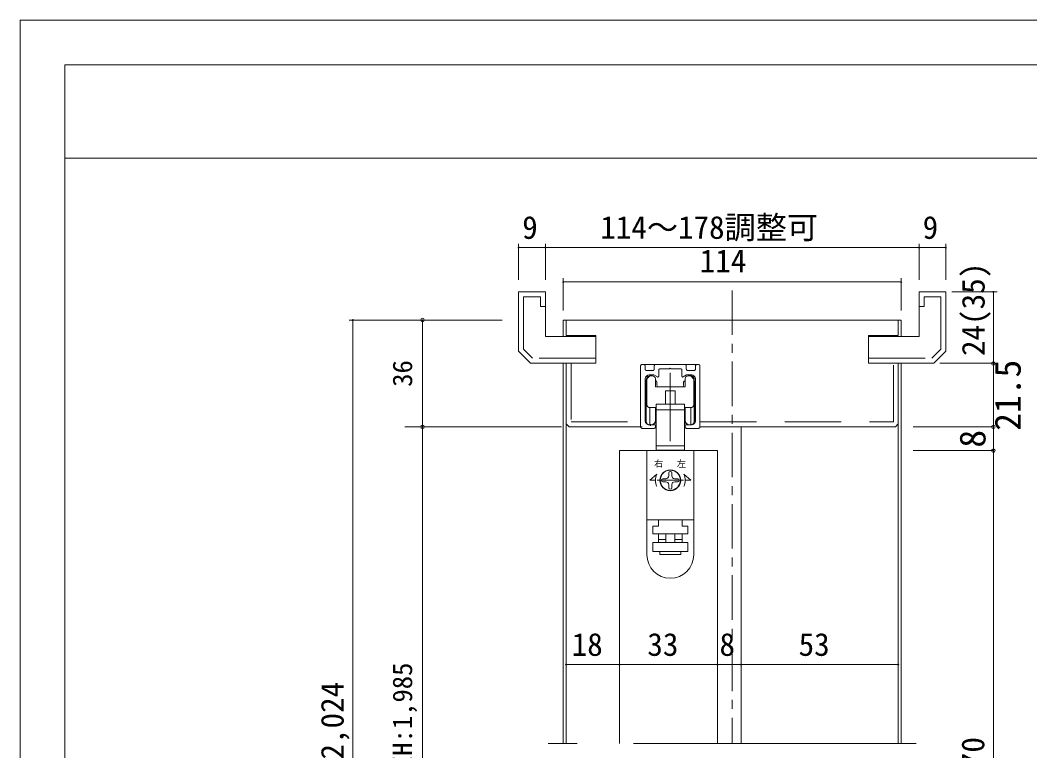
# Model space of a CAD drawing. Units: millimetres on the paper, enlarged 10 times, with parts at other scales. Extents: x -2000 to 2000, y -1385 to 1385.
# Drawn here: x -2000 to -865, y 564 to 1385 of the extents above; entities that cross this region are included whole.
import ezdxf
from ezdxf.enums import TextEntityAlignment as Align

# ---------------------------------------------------------------- set-up
doc = ezdxf.new("R2010")
doc.units = ezdxf.units.MM
doc.header["$LTSCALE"] = 10
doc.header["$PDMODE"] = 32
doc.header["$PDSIZE"] = 4
for name, pattern in [('CHAIN1', [8, 5, -1, 1, -1]), ('USER2', [9.525, 6.35, -3.175]), ('USER3', [31.75, 15.875, -3.175, 3.175, -3.175, 3.175, -3.175]), ('USER4', [50.8, 31.75, -6.35, 6.35, -6.35])]:
    doc.linetypes.add(name, pattern=pattern)
doc.layers.add('1-1_0', color=7, linetype='Continuous', lineweight=20)
doc.layers.add('2-0_18', color=7, linetype='Continuous', lineweight=18)
doc.styles.add('ＭＳ ゴシック', font='')
doc.styles.get('ＭＳ ゴシック').set_extended_font_data('MS Gothic')

msp = doc.modelspace()

# ---------------------------------------------------------------- linework, layer by layer
at = {"layer": '1-1_0'}
for p, q in [((-1950, 1335), (380, 1335)), ((-1950, 1230), (380, 1230))]:
    msp.add_line(p, q, dxfattribs=at)
msp.add_lwpolyline([(-2000, -1385), (2000, -1385), (2000, 1385), (-2000, 1385)], close=True, dxfattribs=at)
msp.add_lwpolyline([(380, -67.5), (-1950, -67.5), (-1950, 1335)], dxfattribs=at)
at = {"layer": '2-0_18', "color": 4, "lineweight": 9}
for p, q in [((-1439.86, 1093.25), (-1439.86, 1133.8)), ((-1439.86, 1129.63), (-1409.86, 1129.63)), ((-1409.86, 1093.25), (-1409.86, 1133.84)), ((-1409.86, 1093.25), (-1409.86, 1133.84)), ((-1409.86, 1093.25), (-1409.86, 1133.8)), ((-1409.86, 1129.67), (-989.86, 1129.67)), ((-1409.86, 1129.67), (-989.86, 1129.67)), ((-989.86, 1093.25), (-989.86, 1133.84)), ((-989.86, 1093.25), (-989.86, 1133.84)), ((-989.86, 1093.25), (-989.86, 1133.8)), ((-989.86, 1129.63), (-959.86, 1129.63)), ((-959.86, 1093.25), (-959.86, 1133.8)), ((-1389.86, 1091), (-1009.86, 1091)), ((-1009.86, 1058.77), (-1009.86, 1095.16)), ((-1009.86, 1095.16), (-1009.86, 1058.77)), ((-953.2, 1079.92), (-902.22, 1079.92)), ((-906.39, 999.92), (-906.39, 1079.92)), ((-1458.52, 1048.25), (-1630.44, 1048.25)), ((-1626.28, 1048.25), (-1626.28, 104.44)), ((-1567.94, 1048.25), (-1458.52, 1048.25)), ((-1547.94, 1048.25), (-1547.94, 928.25)), ((-1476.85, 1048.25), (-1519.26, 1048.25)), ((-966.53, 999.92), (-906.39, 999.92)), ((-966.53, 999.92), (-902.22, 999.92)), ((-906.39, 928.25), (-906.39, 999.4)), ((-1567.94, 928.25), (-1434.86, 928.25)), ((-1547.94, 928.25), (-1547.94, 114.43)), ((-1391.53, 928.25), (-1519.26, 928.25)), ((-996.53, 928.25), (-906.39, 928.25)), ((-906.39, 901.59), (-906.39, 137.77)), ((-1326.53, 661.29), (-1386.53, 661.29)), ((-1326.53, 661.29), (-1216.53, 661.29)), ((-1216.53, 661.29), (-1189.86, 661.29)), ((-1189.86, 661.29), (-1013.2, 661.29))]:
    msp.add_line(p, q, dxfattribs=at)
at = {"layer": '2-0_18', "linetype": 'CHAIN1', "lineweight": 20}
msp.add_line((-1199.86, 1081.59), (-1199.86, 572.77), dxfattribs=at)
at = {"layer": '2-0_18', "lineweight": 20}
for p, q in [((-989.86, 1029.92), (-989.86, 1079.92)), ((-959.86, 1079.92), (-989.86, 1079.92)), ((-959.86, 1013.25), (-959.86, 1079.92)), ((-1389.86, 1048.25), (-1386.53, 1048.25)), ((-1389.86, 1048.25), (-1389.86, 1029.92)), ((-1153.2, 1048.25), (-1386.53, 1048.25)), ((-1386.53, 1048.25), (-1386.53, 1030.92)), ((-1386.53, 1048.25), (-1386.53, 1030.92)), ((-1013.2, 1048.25), (-1153.2, 1048.25)), ((-1013.2, 1030.92), (-1013.2, 1048.25)), ((-1013.2, 1048.25), (-1009.86, 1048.25)), ((-1013.2, 1048.25), (-1013.2, 1030.92)), ((-1009.86, 1048.25), (-1009.86, 1029.92)), ((-1353.2, 1030.92), (-1386.53, 1030.92)), ((-1013.2, 1030.92), (-1046.53, 1030.92)), ((-1046.53, 1030.92), (-1046.53, 999.92)), ((-1046.53, 1029.92), (-989.86, 1029.92)), ((-1046.53, 1029.92), (-1046.53, 999.92)), ((-973.2, 999.92), (-959.86, 1013.25)), ((-1389.86, 999.92), (-1389.86, 572.77)), ((-1386.53, 999.92), (-1386.53, 572.77)), ((-1013.2, 999.92), (-1046.53, 999.92)), ((-1046.53, 999.92), (-973.2, 999.92)), ((-1013.2, 999.92), (-1013.2, 572.77)), ((-1009.86, 999.92), (-1009.86, 572.77)), ((-1302.78, 928.26), (-1302.78, 996.59)), ((-1301.11, 998.26), (-1239.45, 998.26)), ((-1236.11, 996.59), (-1236.11, 928.26)), ((-1296.78, 978.59), (-1296.78, 933.92)), ((-1295.78, 981.56), (-1295.78, 953.25)), ((-1292.94, 985.1), (-1295.29, 982.74)), ((-1291.76, 985.59), (-1289.45, 985.59)), ((-1286.12, 973.25), (-1286.12, 982.25)), ((-1284.45, 978.59), (-1284.45, 974.92)), ((-1254.45, 978.59), (-1254.45, 974.92)), ((-1252.78, 982.25), (-1252.78, 973.25)), ((-1249.45, 985.59), (-1247.14, 985.59)), ((-1245.96, 985.1), (-1243.6, 982.74)), ((-1243.12, 981.56), (-1243.12, 953.25)), ((-1242.12, 978.59), (-1242.12, 933.92)), ((-1252.78, 973.25), (-1286.12, 973.25)), ((-1274.78, 968.59), (-1274.78, 953.93)), ((-1264.12, 968.59), (-1274.78, 968.59)), ((-1264.12, 953.93), (-1264.12, 968.59)), ((-1253.59, 947.25), (-1253.59, 953.93)), ((-1286.12, 949.92), (-1292.45, 949.92)), ((-1285.31, 947.25), (-1253.59, 947.25)), ((-1285.31, 947.25), (-1285.31, 906.92)), ((-1253.59, 906.92), (-1253.59, 947.25)), ((-1252.78, 949.92), (-1246.45, 949.92)), ((-1287.39, 932.25), (-1285.31, 932.25)), ((-1253.59, 932.25), (-1251.51, 932.25)), ((-1386.53, 923.25), (-1386.53, 730.88)), ((-1383.2, 928.25), (-1301.11, 928.25)), ((-1236.11, 928.25), (-1196.53, 928.25)), ((-1189.86, 928.25), (-1189.86, 572.77)), ((-1013.2, 923.25), (-1013.2, 730.88)), ((-1326.53, 901.59), (-1326.53, 572.77)), ((-1326.53, 901.59), (-1216.53, 901.59)), ((-1285.31, 901.92), (-1253.59, 901.92)), ((-1282.76, 901.92), (-1282.76, 901.59)), ((-1256.09, 901.59), (-1256.09, 901.92)), ((-1253.59, 901.92), (-1253.59, 906.92)), ((-1216.53, 901.59), (-1216.53, 572.77)), ((-1295.78, 784.59), (-1295.78, 823.92)), ((-1243.12, 784.59), (-1243.12, 823.92)), ((-1326.53, 716.01), (-1326.53, 657.12)), ((-1326.53, 716.01), (-1326.53, 657.12)), ((-1216.53, 716.01), (-1216.53, 657.12)), ((-1216.53, 716.01), (-1216.53, 657.12)), ((-1189.86, 716.01), (-1189.86, 657.12)), ((-1189.86, 716.01), (-1189.86, 657.12))]:
    msp.add_line(p, q, dxfattribs=at)
at = {"layer": '2-0_18', "color": 6, "linetype": 'USER3'}
for p, q in [((-1301.11, 998.26), (-1299.45, 998.26)), ((-1297.78, 996.59), (-1297.78, 993.26)), ((-1296.11, 991.59), (-1289.11, 991.59)), ((-1287.45, 993.26), (-1287.45, 996.59)), ((-1282.45, 985.24), (-1282.45, 992.26)), ((-1256.45, 992.26), (-1256.45, 985.24)), ((-1251.45, 996.59), (-1251.45, 993.26)), ((-1249.78, 991.59), (-1242.78, 991.59)), ((-1241.11, 993.26), (-1241.11, 996.59)), ((-1239.45, 998.26), (-1237.78, 998.26)), ((-1297.78, 981.59), (-1297.78, 935.59)), ((-1241.11, 935.59), (-1241.11, 981.59)), ((-1292.78, 930.59), (-1287.11, 930.59)), ((-1251.78, 930.59), (-1246.11, 930.59)), ((-1287.78, 926.59), (-1301.11, 926.59)), ((-1286.11, 929.59), (-1286.11, 928.26)), ((-1252.78, 928.26), (-1252.78, 929.59)), ((-1237.78, 926.59), (-1251.11, 926.59))]:
    msp.add_line(p, q, dxfattribs=at)
at = {"layer": '2-0_18', "color": 3, "linetype": 'USER4'}
msp.add_line((-1269.45, 988.99), (-1269.45, 912.32), dxfattribs=at)
at = {"layer": '2-0_18'}
for p, q in [((-1296.45, 934.59), (-1296.45, 981.26)), ((-1242.45, 934.59), (-1242.45, 981.26)), ((-1292.46, 930.59), (-1292.45, 949.92)), ((-1286.11, 935.59), (-1286.11, 949.92)), ((-1286.11, 946.26), (-1285.31, 946.26)), ((-1252.78, 946.26), (-1253.59, 946.26)), ((-1252.78, 935.59), (-1252.78, 949.92)), ((-1246.43, 930.59), (-1246.45, 949.92)), ((-1292.45, 930.59), (-1291.11, 930.59)), ((-1246.45, 930.59), (-1247.78, 930.59)), ((-1295.78, 901.59), (-1295.78, 823.92)), ((-1243.12, 901.59), (-1295.78, 901.59)), ((-1243.12, 901.59), (-1243.12, 823.92)), ((-1292.55, 868.25), (-1284.57, 875.25)), ((-1271.12, 876.59), (-1271.12, 873.25)), ((-1267.78, 873.25), (-1267.78, 876.59)), ((-1246.35, 868.25), (-1254.32, 875.25)), ((-1292.55, 868.25), (-1286.12, 868.25)), ((-1284.34, 868.25), (-1254.56, 868.25)), ((-1274.45, 869.92), (-1277.78, 869.92)), ((-1277.78, 866.59), (-1274.45, 866.59)), ((-1271.12, 863.25), (-1271.12, 859.92)), ((-1267.78, 859.92), (-1267.78, 863.25)), ((-1261.12, 869.92), (-1264.45, 869.92)), ((-1264.45, 866.59), (-1261.12, 866.59)), ((-1246.35, 868.25), (-1252.78, 868.25)), ((-1243.12, 823.92), (-1295.78, 823.92)), ((-1282.78, 816.59), (-1282.78, 823.92)), ((-1256.12, 823.92), (-1256.12, 816.59)), ((-1282.78, 816.59), (-1289.12, 816.59)), ((-1289.12, 816.59), (-1289.12, 814.92)), ((-1282.78, 801.59), (-1282.78, 808.25)), ((-1274.45, 808.25), (-1274.45, 798.25)), ((-1264.45, 808.25), (-1264.45, 798.25)), ((-1249.78, 816.59), (-1256.12, 816.59)), ((-1256.12, 808.25), (-1256.12, 801.59)), ((-1249.78, 814.92), (-1249.78, 816.59)), ((-1249.78, 814.92), (-1249.78, 808.25)), ((-1289.12, 788.25), (-1289.12, 798.25)), ((-1289.12, 798.25), (-1249.78, 798.25)), ((-1282.78, 801.59), (-1274.45, 801.59)), ((-1282.78, 798.25), (-1282.78, 801.59)), ((-1281.12, 788.25), (-1281.12, 784.92))]:
    msp.add_line(p, q, dxfattribs=at)
at = {"layer": '2-0_18', "linetype": 'USER2', "lineweight": 20}
for p, q in [((-1380.9, 933.81), (-1302.78, 933.81)), ((-1236.11, 933.81), (-1018.83, 933.81))]:
    msp.add_line(p, q, dxfattribs=at)
at = {"layer": '2-0_18', "color": 2}
msp.add_line((-1291.8, 931.39), (-1291.8, 929.45), dxfattribs=at)
at = {"layer": '2-0_18', "linetype": 'USER4', "lineweight": 20}
msp.add_line((-993.2, 572.77), (-1406.53, 572.77), dxfattribs=at)
at = {"layer": '2-0_18', "color": 4, "lineweight": 9}
for points in [[(-1389.86, 1058.77), (-1389.86, 1095.16), (-1389.86, 1058.77)], [(-996.53, 901.59), (-906.39, 901.59), (-906.39, 928.25)]]:
    msp.add_lwpolyline(points, dxfattribs=at)
at = {"layer": '2-0_18', "lineweight": 20}
msp.add_lwpolyline([(-1353.2, 1029.92), (-1353.2, 999.92), (-1426.53, 999.92), (-1439.86, 1013.25), (-1439.86, 1079.92), (-1409.86, 1079.92), (-1409.86, 1029.92)], close=True, dxfattribs=at)
at = {"layer": '2-0_18', "linetype": 'USER2', "lineweight": 20}
for points in [[(-1353.2, 1005.48), (-1424.23, 1005.48), (-1434.31, 1015.56), (-1434.31, 1074.36), (-1415.42, 1074.36), (-1415.42, 1063.41), (-1409.86, 1063.41)], [(-1046.53, 1005.48), (-975.5, 1005.48), (-965.42, 1015.56), (-965.42, 1074.36), (-984.31, 1074.36), (-984.31, 1063.41), (-989.86, 1063.41)], [(-1380.97, 999.92), (-1380.97, 933.89), (-1380.9, 933.81)], [(-1018.83, 933.81), (-1018.75, 933.89), (-1018.75, 999.92)]]:
    msp.add_lwpolyline(points, dxfattribs=at)
at = {"layer": '2-0_18', "lineweight": 20}
for points in [[(-1353.2, 1030.92), (-1353.2, 999.92), (-1386.53, 999.92)], [(-1386.53, 999.92), (-1386.53, 931.59), (-1383.2, 928.25)], [(-1206.53, 928.25), (-1016.53, 928.25), (-1013.2, 931.59), (-1013.2, 999.92)], [(-1285.31, 947.25), (-1285.31, 953.93), (-1253.59, 953.93)], [(-1285.31, 901.92), (-1285.31, 906.92), (-1253.59, 906.92)]]:
    msp.add_lwpolyline(points, dxfattribs=at)
at = {"layer": '2-0_18', "color": 6, "linetype": 'USER3'}
for points in [[(-1285.78, 998.26), (-1269.45, 998.26), (-1253.11, 998.26)], [(-1281.45, 993.26), (-1270.45, 993.26), (-1269.45, 994.26), (-1268.45, 993.26), (-1257.45, 993.26)], [(-1283.95, 984.38), (-1287.78, 986.59), (-1292.78, 986.59)], [(-1246.11, 986.59), (-1251.11, 986.59), (-1254.95, 984.38)]]:
    msp.add_lwpolyline(points, dxfattribs=at)
at = {"layer": '2-0_18'}
for points in [[(-1249.78, 808.25), (-1289.12, 808.25), (-1289.12, 814.92)], [(-1249.78, 798.25), (-1249.78, 788.25), (-1289.12, 788.25)], [(-1264.45, 801.59), (-1256.12, 801.59), (-1256.12, 798.25)], [(-1257.78, 788.25), (-1257.78, 784.92), (-1281.12, 784.92)]]:
    msp.add_lwpolyline(points, dxfattribs=at)
for radius in [11.67, 11.33]:
    msp.add_circle((-1269.45, 868.25), radius, dxfattribs=at)
at = {"layer": '2-0_18', "color": 4, "lineweight": 9}
for centre, start, end in [((-1439.86, 1129.63), 0, 180), ((-1439.86, 1129.63), 180, 0), ((-1409.86, 1129.67), 0, 180), ((-1409.86, 1129.67), 0, 180), ((-1409.86, 1129.63), 0, 180), ((-1409.86, 1129.67), 180, 0), ((-1409.86, 1129.67), 180, 0), ((-1409.86, 1129.63), 180, 0), ((-989.86, 1129.67), 0, 180), ((-989.86, 1129.67), 0, 180), ((-989.86, 1129.63), 0, 180), ((-989.86, 1129.67), 180, 0), ((-989.86, 1129.67), 180, 0), ((-989.86, 1129.63), 180, 0), ((-959.86, 1129.63), 0, 180), ((-959.86, 1129.63), 180, 0), ((-1389.86, 1091), 180, 0), ((-1389.86, 1091), 180, 0), ((-1009.86, 1091), 180, 0), ((-1009.86, 1091), 180, 0), ((-906.39, 1079.92), 90, 270), ((-906.39, 1079.92), 270, 90), ((-1626.28, 1048.25), 90, 270), ((-1626.28, 1048.25), 270, 90), ((-906.39, 999.92), 90, 270), ((-906.39, 999.92), 90, 270), ((-906.39, 999.92), 270, 90), ((-906.39, 999.92), 270, 90), ((-1386.53, 661.29), 0, 180), ((-1386.53, 661.29), 180, 0), ((-1326.53, 661.29), 0, 180), ((-1326.53, 661.29), 0, 180), ((-1326.53, 661.29), 180, 0), ((-1326.53, 661.29), 180, 0), ((-1216.53, 661.29), 0, 180), ((-1216.53, 661.29), 0, 180), ((-1216.53, 661.29), 180, 0), ((-1216.53, 661.29), 180, 0), ((-1189.86, 661.29), 0, 180), ((-1189.86, 661.29), 0, 180), ((-1189.86, 661.29), 180, 0), ((-1189.86, 661.29), 180, 0), ((-1013.2, 661.29), 0, 180), ((-1013.2, 661.29), 180, 0)]:
    msp.add_arc(centre, 0.521, start, end, dxfattribs=at)
at = {"layer": '2-0_18', "color": 6, "linetype": 'USER3'}
for centre, radius, start, end in [((-1301.11, 996.59), 1.67, 90, 180), ((-1299.45, 996.59), 1.67, 360, 90), ((-1296.11, 993.26), 1.67, 180, 270), ((-1289.11, 993.26), 1.67, 270, 0), ((-1285.78, 996.59), 1.67, 90, 180), ((-1281.45, 992.26), 1, 90, 180), ((-1257.45, 992.26), 1, 0, 90), ((-1253.11, 996.59), 1.67, 360, 90), ((-1249.78, 993.26), 1.67, 180, 270), ((-1242.78, 993.26), 1.67, 270, 0), ((-1239.45, 996.59), 1.67, 90, 180), ((-1237.78, 996.59), 1.67, 360, 90), ((-1292.78, 981.59), 5, 90, 180), ((-1283.45, 985.24), 1, 240, 0), ((-1255.45, 985.24), 1, 180, 300), ((-1246.11, 981.59), 5, 0, 90), ((-1292.78, 935.59), 5, 180, 270), ((-1287.11, 929.59), 1, 360, 90), ((-1251.78, 929.59), 1, 90, 180), ((-1246.11, 935.59), 5, 270, 0), ((-1301.11, 928.26), 1.67, 180, 270), ((-1287.78, 928.26), 1.67, 270, 0), ((-1251.11, 928.26), 1.67, 180, 270), ((-1237.78, 928.26), 1.67, 270, 0)]:
    msp.add_arc(centre, radius, start, end, dxfattribs=at)
at = {"layer": '2-0_18', "lineweight": 20}
for centre, radius, start, end in [((-1295.12, 978.59), 1.67, 143.10953, 180), ((-1294.12, 981.56), 1.67, 135, 180), ((-1291.76, 983.92), 1.67, 90, 135), ((-1289.45, 982.25), 3.33, 360, 90), ((-1286.12, 978.59), 1.67, 360, 90), ((-1252.78, 978.59), 1.67, 90, 180), ((-1249.45, 982.25), 3.33, 90, 180), ((-1247.14, 983.92), 1.67, 45, 90), ((-1244.78, 981.56), 1.67, 0, 45), ((-1243.78, 978.59), 1.67, 0, 36.78801), ((-1282.78, 974.92), 1.67, 180, 270), ((-1256.12, 974.92), 1.67, 270, 0), ((-1292.45, 953.25), 3.33, 180, 270), ((-1246.45, 953.25), 3.33, 270, 360), ((-1286.12, 946.59), 3.33, 75.95044, 90), ((-1252.78, 946.59), 3.33, 90, 104.0179), ((-1295.12, 933.92), 1.67, 180, 245.90184), ((-1243.78, 933.92), 1.67, 294.19339, 360), ((-1269.45, 784.59), 26.33, 180, 0)]:
    msp.add_arc(centre, radius, start, end, dxfattribs=at)
at = {"layer": '2-0_18'}
for centre, radius, start, end in [((-1292.45, 981.26), 4, 94.64843, 180), ((-1246.45, 981.26), 4, 0, 85.35157), ((-1292.45, 934.59), 4, 180, 270), ((-1291.11, 935.59), 5, 270, 0), ((-1247.78, 935.59), 5, 180, 270), ((-1246.45, 934.59), 4, 270, 0), ((-1269.45, 868.25), 16.67, 155.16542, 204.83459), ((-1269.45, 876.59), 1.67, 90, 180), ((-1269.45, 876.59), 1.67, 0, 90), ((-1269.45, 868.25), 16.67, 335.16541, 24.83458), ((-1277.78, 868.25), 1.67, 90, 180), ((-1277.78, 868.25), 1.67, 180, 270), ((-1274.45, 873.25), 3.33, 270, 0), ((-1274.45, 863.25), 3.33, 0, 90), ((-1264.45, 873.25), 3.33, 180, 270), ((-1264.45, 863.25), 3.33, 90, 180), ((-1261.12, 868.25), 1.67, 0, 90), ((-1261.12, 868.25), 1.67, 270, 0), ((-1269.45, 859.92), 1.67, 180, 270), ((-1269.45, 859.92), 1.67, 270, 0)]:
    msp.add_arc(centre, radius, start, end, dxfattribs=at)
at = {"layer": '2-0_18', "color": 4}
for p in [(-1547.94, 1048.25), (-906.39, 999.4), (-1547.94, 928.25), (-906.39, 928.25), (-906.39, 901.59)]:
    msp.add_point(p, dxfattribs=at)

# ---------------------------------------------------------------- texts
at = {"layer": '2-0_18', "style": 'ＭＳ ゴシック'}
for s, height, p in [('114～178調整可', 25.66, (-1348.14, 1131.75)), ('9', 25.66, (-1435.84, 1131.72)), ('9', 25.66, (-985.84, 1131.72)), ('114', 25.66, (-1236.34, 1094.21)), ('右', 7.33, (-1287.68, 881.12)), ('左', 7.33, (-1262.09, 880.92)), ('18', 25.66, (-1380.25, 663.37)), ('33', 25.66, (-1295.25, 663.37)), ('8', 25.66, (-1214.17, 663.37)), ('53', 25.66, (-1125.25, 663.37))]:
    msp.add_text(s, height=height, dxfattribs=at).set_placement(p, align=Align.BOTTOM_LEFT)
for s, height, p in [('24(35)', 25.66, (-908.47, 1007.86)), ('36', 21.99, (-1552.94, 973.25)), ('21.5', 29.33, (-866.85, 923.83)), ('8', 29.33, (-906.39, 904.92)), ('枠内IH:1,985', 21.99, (-1552.94, 483.84)), ('枠外H:2,024', 25.66, (-1628.78, 449.68)), ('DH:1,970', 25.66, (-908.89, 440.23))]:
    msp.add_text(s, height=height, rotation=90, dxfattribs=at).set_placement(p, align=Align.BOTTOM_LEFT)

doc.saveas('drawing.dxf')
